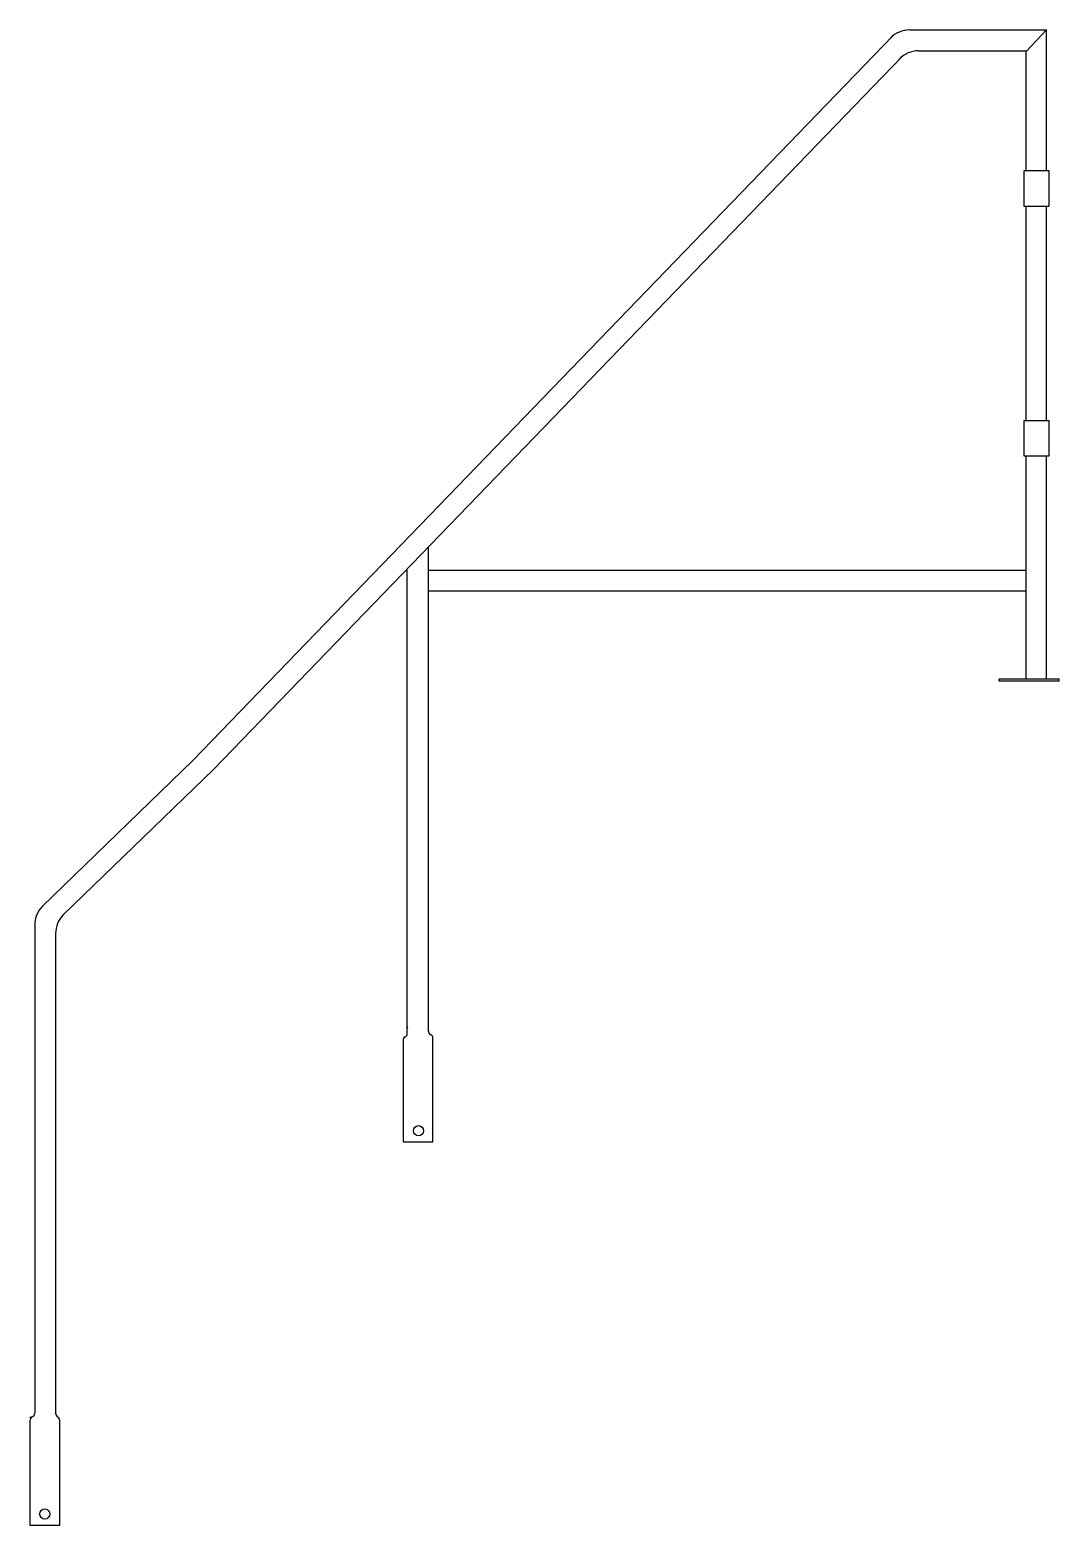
# Model space of a CAD drawing. Extents: x -58948 to -57229, y -133830 to -131332.
import ezdxf

# ---------------------------------------------------------------- set-up
doc = ezdxf.new("R2010")
doc.units = 0
doc.header["$LTSCALE"] = 5
doc.header["$MEASUREMENT"] = 0
doc.layers.add('BELLBLU', color=5, linetype='CONTINUOUS')

msp = doc.modelspace()

# ---------------------------------------------------------------- linework, layer by layer
at = {"layer": 'BELLBLU'}
for p, q in [((-57478.2, -131332.1), (-57249.5, -131332.1)), ((-57283.5, -131368.1), (-57249.5, -131332.1)), ((-57249.5, -131567.2), (-57249.5, -131332.1)), ((-57506.5, -131342.1), (-58675.7, -132552.9)), ((-57491.6, -131377.1), (-58640.7, -132567.1)), ((-57463.3, -131367.1), (-57282.6, -131367.1)), ((-57283.5, -131567.2), (-57283.5, -131368.1)), ((-57287, -131567.2), (-57246, -131567.2)), ((-57287, -131627.2), (-57287, -131567.2)), ((-57246, -131567.2), (-57246, -131627.2)), ((-57246, -131627.2), (-57287, -131627.2)), ((-57283.5, -131984.5), (-57283.5, -131627.2)), ((-57249.5, -131984.5), (-57249.5, -131627.2)), ((-57287, -131984.5), (-57246, -131984.5)), ((-57287, -132044.5), (-57287, -131984.5)), ((-57246, -131984.5), (-57246, -132044.5)), ((-57246, -132044.5), (-57287, -132044.5)), ((-57283.5, -132417.1), (-57283.5, -132044.5)), ((-57249.5, -132417.1), (-57249.5, -132044.5)), ((-58282.7, -132196.3), (-58282.7, -133004.5)), ((-58317.7, -133009.9), (-58317.7, -132232.6)), ((-58282.7, -132234.9), (-57283.5, -132234.9)), ((-57283.5, -132417.1), (-57283.5, -132242.1)), ((-57283.5, -132269.9), (-58282.7, -132269.9)), ((-57283.5, -132417.1), (-57283.5, -132282.1)), ((-57228.6, -132417.1), (-57328.6, -132417.1)), ((-57328.6, -132420.1), (-57328.6, -132417.1)), ((-57228.6, -132420.1), (-57328.6, -132420.1)), ((-57228.6, -132420.1), (-57228.6, -132417.1)), ((-58927.6, -132796.8), (-58675.7, -132552.9)), ((-58892.6, -132811), (-58640.7, -132567.1)), ((-58940.2, -132828.1), (-58940.2, -133643.5)), ((-58905.2, -132842.2), (-58905.2, -133643.5)), ((-58324.8, -133015.7), (-58324.7, -133015.7)), ((-58324.8, -133020.8), (-58324.8, -133190)), ((-58274.8, -133190), (-58274.8, -133017.2)), ((-58324.8, -133190), (-58274.8, -133190)), ((-58947.2, -133650.5), (-58948.2, -133650.5)), ((-58948.2, -133656.1), (-58948.2, -133830.5)), ((-58898.2, -133650.5), (-58898.2, -133650.5)), ((-58898.2, -133830.5), (-58898.2, -133655.6)), ((-58948.2, -133830.5), (-58898.2, -133830.5))]:
    msp.add_line(p, q, dxfattribs=at)
for centre in [(-58299, -133171.5), (-58923.4, -133811.9)]:
    msp.add_circle(centre, 8.5, dxfattribs=at)
for centre, radius, start, end in [((-57478.2, -131377.1), 45, 90, 136), ((-57463.3, -131412.1), 45, 90, 136), ((-58895.2, -132828.1), 45, 136, 180), ((-58860.2, -132842.2), 45, 136, 180), ((-58324.7, -133008.7), 7, 299.823, 0), ((-58310.7, -132997.8), 7, 180, 201.7868), ((-58273.7, -133003.3), 9, 180, 239.8449), ((-58275.7, -133004.5), 7, 180, 244.4532), ((-58281.8, -133017.2), 7, 0, 59.8449), ((-58317.8, -133020.8), 7, 119.823, 180), ((-58941.2, -133656.1), 7, 115.6485, 180), ((-58947.2, -133643.5), 7, 295.6485, 0), ((-58898.2, -133643.5), 7, 180, 240.2826), ((-58905.2, -133655.6), 7, 0, 60.2826)]:
    msp.add_arc(centre, radius, start, end, dxfattribs=at)

doc.saveas('drawing.dxf')
